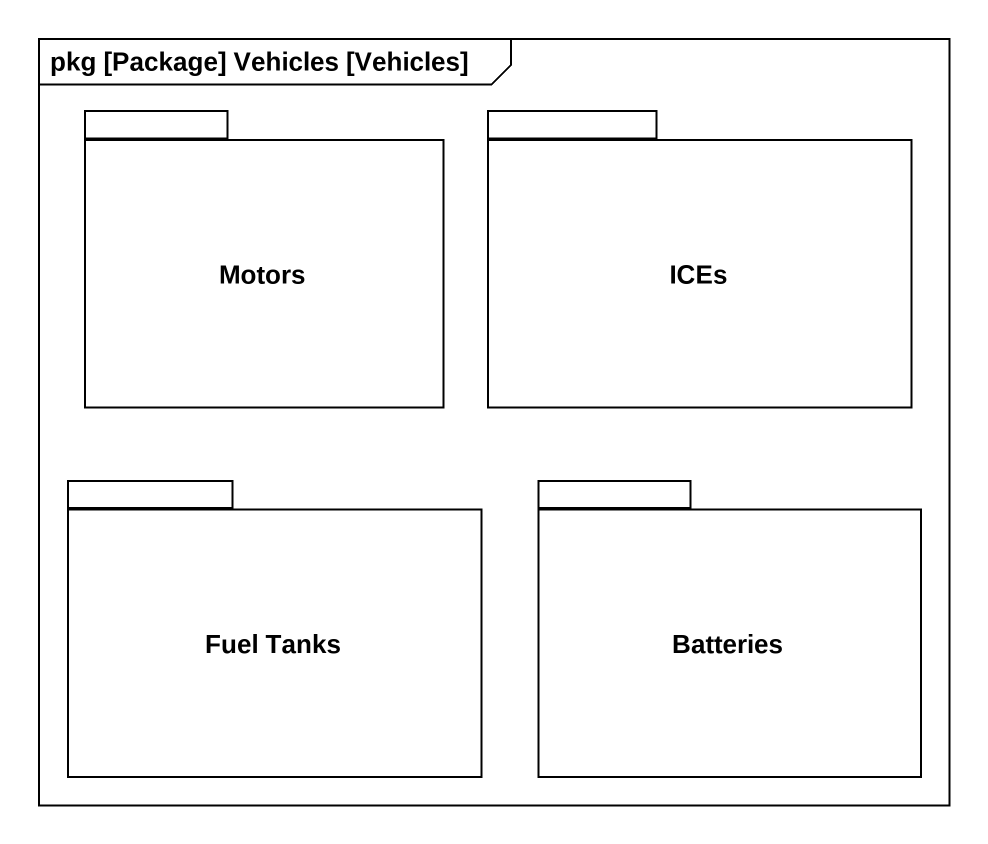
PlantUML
@startuml
mainframe pkg [Package] Vehicles [Vehicles]
package Motors {
}
package ICEs {
}
package "Fuel Tanks" as Fuel_Tanks {
}
package Batteries {
}
@enduml
